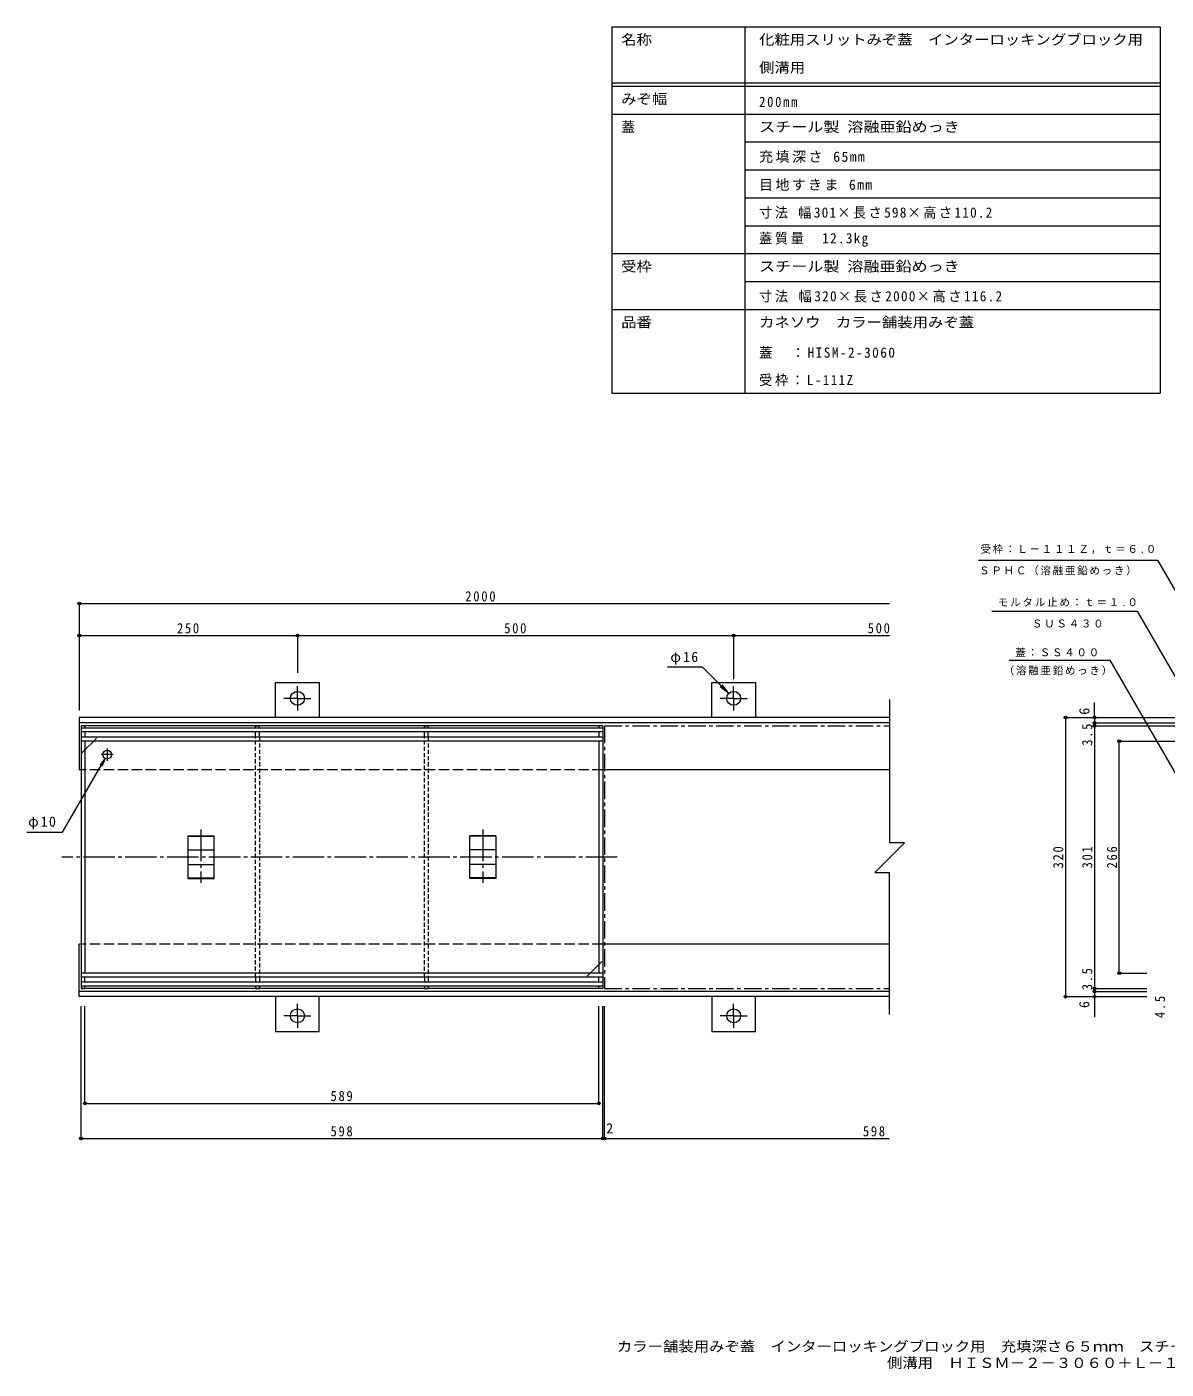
# Model space of a CAD drawing. Units: millimetres at full size, sheet at 1:4; some dimension numbers follow another scale. Extents: x -860 to 1119, y -778 to 761.
# Drawn here: x -860 to 446, y -778 to 761 of the extents above; entities that cross this region are included whole.
import ezdxf
from ezdxf.enums import TextEntityAlignment as Align

# ---------------------------------------------------------------- set-up
doc = ezdxf.new("R2010")
doc.units = ezdxf.units.MM
doc.header["$LTSCALE"] = 4
doc.header["$PDMODE"] = 32
doc.header["$PDSIZE"] = 3.2
for name, pattern in [('CHAIN1', [8, 5, -1, 1, -1]), ('CHAIN2', [12, 9, -1, 1, -1]), ('DASHED1', [1.8, 1.2, -0.6]), ('DASHED3', [4, 3, -1])]:
    doc.linetypes.add(name, pattern=pattern)
for name, color, linetype, lineweight in [('0-0_通り芯', 7, 'CHAIN2', 9), ('0-1_躯体', 2, 'DASHED3', 9), ('0-2_仕上', 7, 'Continuous', 9), ('0-3_建具', 4, 'Continuous', 9), ('0-4_その他', 7, 'Continuous', 9), ('0-5_寸法', 7, 'Continuous', 9), ('F-F_F-Fﾚｲﾔ', 2, 'Continuous', 9)]:
    doc.layers.add(name, color=color, linetype=linetype, lineweight=lineweight)
doc.layers.add('F-4_F-4ﾚｲﾔ', color=2, linetype='Continuous')
doc.layers.add('F-5_F-5ﾚｲﾔ', color=2, linetype='Continuous')
doc.styles.add('ＭＳ ゴシック', font='')
doc.styles.get('ＭＳ ゴシック').set_extended_font_data('MS Gothic')

msp = doc.modelspace()

# ---------------------------------------------------------------- linework, layer by layer
at = {"layer": '0-0_通り芯'}
for p, q in [((-660.03, -159.385), (-660.03, -220.414)), ((-337.03, -159.385), (-337.03, -220.414)), ((-182.875, -190.907), (-819.576, -190.907))]:
    msp.add_line(p, q, dxfattribs=at)
at = {"layer": '0-1_躯体'}
for p, q in [((-199.53, -90.907), (-799.53, -90.907)), ((-199.53, -290.907), (-799.53, -290.907))]:
    msp.add_line(p, q, dxfattribs=at)
at = {"layer": '0-1_躯体', "linetype": 'Continuous'}
for p, q in [((129.283, -90.907), (-199.53, -90.907)), ((129.283, -290.907), (-199.53, -290.907))]:
    msp.add_line(p, q, dxfattribs=at)
at = {"layer": '0-2_仕上'}
for p, q in [((-797.53, -40.407), (-797.53, -341.407)), ((-199.53, -42.907), (-797.53, -42.907)), ((-793.03, -40.407), (-793.03, -42.907)), ((-593.03, -42.907), (-593.03, -40.407)), ((-404.03, -40.407), (-399.53, -40.407)), ((-404.03, -42.907), (-404.03, -40.407)), ((-399.53, -42.907), (-399.53, -40.407)), ((-204.03, -40.407), (-204.03, -42.907)), ((-199.53, -40.407), (-199.53, -341.407)), ((-199.53, -47.407), (-797.53, -47.407)), ((-199.53, -53.407), (-797.53, -53.407)), ((-199.53, -57.907), (-797.53, -57.907)), ((-793.03, -47.407), (-793.03, -53.407)), ((-793.03, -57.907), (-793.03, -323.907)), ((-783.03, -57.907), (-793.03, -67.907)), ((-597.53, -53.407), (-597.53, -47.407)), ((-593.03, -53.407), (-593.03, -47.407)), ((-404.03, -53.407), (-404.03, -47.407)), ((-399.53, -53.407), (-399.53, -47.407)), ((-204.03, -47.407), (-204.03, -53.407)), ((-204.03, -57.907), (-204.03, -323.907)), ((-214.03, -323.907), (-204.03, -313.907)), ((-199.53, -323.907), (-797.53, -323.907)), ((-199.53, -328.407), (-797.53, -328.407)), ((-199.53, -334.407), (-797.53, -334.407)), ((-793.03, -334.407), (-793.03, -328.407)), ((-597.53, -328.407), (-597.53, -334.407)), ((-593.03, -328.407), (-593.03, -334.407)), ((-404.03, -328.407), (-404.03, -334.407)), ((-399.53, -328.407), (-399.53, -334.407)), ((-204.03, -334.407), (-204.03, -328.407)), ((-199.53, -338.907), (-797.53, -338.907)), ((-797.53, -341.407), (-793.03, -341.407)), ((-793.03, -341.407), (-793.03, -338.907)), ((-593.03, -338.907), (-593.03, -341.407)), ((-404.03, -338.907), (-404.03, -341.407)), ((-404.03, -341.407), (-399.53, -341.407)), ((-399.53, -338.907), (-399.53, -341.407)), ((-204.03, -341.407), (-204.03, -338.907)), ((-199.53, -341.407), (-204.03, -341.407))]:
    msp.add_line(p, q, dxfattribs=at)
at = {"layer": '0-2_仕上', "color": 2}
for p, q in [((-199.53, -40.407), (-797.53, -40.407)), ((-199.53, -341.407), (-797.53, -341.407))]:
    msp.add_line(p, q, dxfattribs=at)
at = {"layer": '0-2_仕上', "color": 3, "linetype": 'CHAIN1'}
msp.add_line((-197.53, -40.407), (128.783, -40.407), dxfattribs=at)
at = {"layer": '0-2_仕上', "linetype": 'DASHED1'}
for p, q in [((-783.03, -57.907), (-778.53, -53.407)), ((-793.03, -67.907), (-797.53, -72.406)), ((-204.03, -313.907), (-199.53, -309.407)), ((-214.03, -323.907), (-218.53, -328.407))]:
    msp.add_line(p, q, dxfattribs=at)
at = {"layer": '0-2_仕上', "color": 2, "linetype": 'DASHED1'}
for p, q in [((-597.53, -328.407), (-597.53, -53.407)), ((-593.03, -53.407), (-593.03, -328.407)), ((-404.03, -328.407), (-404.03, -53.407)), ((-399.53, -53.407), (-399.53, -328.407))]:
    msp.add_line(p, q, dxfattribs=at)
at = {"layer": '0-2_仕上', "linetype": 'CHAIN2'}
for p, q in [((-760.53, -73.407), (-774.53, -73.407)), ((-767.53, -66.407), (-767.53, -80.407))]:
    msp.add_line(p, q, dxfattribs=at)
at = {"layer": '0-2_仕上', "color": 3}
for p, q in [((-675.03, -166.452), (-675.03, -215.361)), ((-675.03, -166.452), (-645.03, -166.452)), ((-675.03, -166.952), (-645.03, -166.952)), ((-645.03, -215.361), (-645.03, -166.452)), ((-352.03, -215.361), (-352.03, -166.452)), ((-322.03, -166.452), (-352.03, -166.452)), ((-322.03, -166.952), (-352.03, -166.952)), ((-322.03, -166.452), (-322.03, -215.361)), ((-675.03, -182.541), (-645.03, -182.541)), ((-322.03, -182.541), (-352.03, -182.541)), ((-675.03, -199.273), (-645.03, -199.273)), ((-322.03, -199.273), (-352.03, -199.273)), ((-675.03, -214.861), (-645.03, -214.861)), ((-675.03, -215.361), (-645.03, -215.361)), ((-322.03, -214.861), (-352.03, -214.861)), ((-322.03, -215.361), (-352.03, -215.361))]:
    msp.add_line(p, q, dxfattribs=at)
at = {"layer": '0-2_仕上'}
for points in [[(-597.53, -42.907), (-597.53, -40.407), (-593.03, -40.407)], [(-597.53, -338.907), (-597.53, -341.407), (-593.03, -341.407)]]:
    msp.add_lwpolyline(points, dxfattribs=at)
at = {"layer": '0-2_仕上', "color": 3, "linetype": 'CHAIN1'}
msp.add_lwpolyline([(-197.53, -40.407), (-197.53, -341.407), (128.783, -341.407)], dxfattribs=at)
at = {"layer": '0-2_仕上'}
msp.add_circle((-767.53, -73.407), 5, dxfattribs=at)
at = {"layer": '0-3_建具'}
for p, q in [((-574.53, 9.093), (-524.53, 9.093)), ((-574.53, -30.907), (-574.53, 9.093)), ((-524.53, 9.093), (-524.53, -30.907)), ((-74.53, 9.093), (-24.53, 9.093)), ((-74.53, -30.907), (-74.53, 9.093)), ((-24.53, 9.093), (-24.53, -30.907)), ((129.283, -10.307), (129.283, -174.461)), ((-799.53, -30.907), (-799.53, -90.907)), ((129.283, -30.907), (-799.53, -30.907)), ((129.283, -36.907), (-799.53, -36.907)), ((146.406, -174.461), (129.283, -174.461)), ((112.16, -208.707), (129.283, -208.707)), ((129.283, -371.507), (129.283, -208.707)), ((-799.53, -350.907), (-799.53, -290.907)), ((129.283, -344.907), (-799.53, -344.907)), ((129.283, -350.907), (-799.53, -350.907)), ((-574.53, -350.907), (-574.53, -390.907)), ((-524.53, -390.907), (-524.53, -350.907)), ((-74.53, -350.907), (-74.53, -390.907)), ((-24.53, -390.907), (-24.53, -350.907)), ((-574.53, -390.907), (-524.53, -390.907)), ((-74.53, -390.907), (-24.53, -390.907))]:
    msp.add_line(p, q, dxfattribs=at)
at = {"layer": '0-3_建具', "linetype": 'CHAIN1'}
for p, q in [((-549.53, -8.907), (-549.53, 4.913)), ((-49.53, -8.907), (-49.53, 4.913)), ((-549.53, -8.907), (-565.002, -8.907)), ((-549.53, -8.907), (-534.058, -8.907)), ((-549.53, -8.907), (-549.53, -22.727)), ((-49.53, -8.907), (-65.002, -8.907)), ((-49.53, -8.907), (-34.058, -8.907)), ((-49.53, -8.907), (-49.53, -22.727)), ((-549.53, -372.907), (-549.53, -359.087)), ((-49.53, -372.907), (-49.53, -359.087)), ((-549.53, -372.907), (-565.002, -372.907)), ((-549.53, -372.907), (-549.53, -386.727)), ((-549.53, -372.907), (-534.058, -372.907)), ((-49.53, -372.907), (-65.002, -372.907)), ((-49.53, -372.907), (-49.53, -386.727)), ((-49.53, -372.907), (-34.058, -372.907))]:
    msp.add_line(p, q, dxfattribs=at)
at = {"layer": '0-3_建具'}
msp.add_lwpolyline([(146.406, -174.461), (129.283, -191.584), (112.16, -208.707)], dxfattribs=at)
for centre in [(-549.53, -8.907), (-49.53, -8.907), (-549.53, -372.907), (-49.53, -372.907)]:
    msp.add_circle(centre, 8, dxfattribs=at)
at = {"layer": '0-4_その他'}
for p, q in [((-799.53, 100.878), (-799.53, -22.907)), ((-799.53, 99.678), (129.283, 99.678)), ((-799.53, 63.112), (-549.53, 63.112)), ((-549.53, 64.312), (-549.53, 20.298)), ((-549.53, 63.112), (-49.53, 63.112)), ((-49.53, 64.312), (-49.53, 12.913)), ((-49.53, 63.112), (129.283, 63.112)), ((-125.224, 27.09), (-85.527, 27.09)), ((-55.187, -3.25), (-85.527, 27.09)), ((-55.187, -3.25), (-65.104, 4.359)), ((-55.187, -3.25), (-62.797, 6.667)), ((364.104, -30.907), (364.104, -13.807)), ((329.605, -30.907), (489.485, -30.907)), ((330.805, -30.907), (330.805, -350.907)), ((362.904, -36.907), (489.485, -36.907)), ((362.904, -40.407), (489.485, -40.407)), ((364.104, -30.907), (364.104, -36.907)), ((364.104, -36.907), (364.104, -40.407)), ((364.104, -40.407), (364.104, -341.407)), ((391.308, -57.907), (489.483, -57.907)), ((392.508, -323.907), (392.508, -57.907)), ((-818.809, -162.224), (-770.03, -77.737)), ((-770.03, -77.737), (-776.118, -85.67)), ((-770.03, -77.737), (-773.857, -86.976)), ((-859.626, -162.224), (-818.809, -162.224)), ((391.308, -323.907), (424.012, -323.907)), ((329.605, -350.907), (424.012, -350.907)), ((362.904, -341.407), (424.012, -341.407)), ((362.904, -344.907), (424.012, -344.907)), ((364.104, -341.407), (364.104, -344.907)), ((364.104, -344.907), (364.104, -350.907)), ((364.104, -350.907), (364.104, -374.199)), ((-797.53, -514.801), (-797.53, -361.65)), ((-793.03, -474.407), (-793.03, -361.65)), ((-204.03, -474.407), (-204.03, -361.65)), ((-199.53, -514.801), (-199.53, -361.65)), ((-197.53, -514.801), (-197.53, -361.65)), ((-793.03, -473.207), (-204.03, -473.207)), ((-797.53, -513.601), (-199.53, -513.601)), ((-199.53, -513.601), (-197.53, -513.601)), ((-197.53, -513.601), (128.783, -513.601))]:
    msp.add_line(p, q, dxfattribs=at)
for p in [(-799.53, 99.678), (-799.53, 63.112), (-549.53, 63.112), (-49.53, 63.112), (330.805, -30.907), (364.104, -30.907), (364.104, -36.907), (364.104, -40.407), (392.508, -57.907), (392.508, -323.907), (330.805, -350.907), (364.104, -341.407), (364.104, -344.907), (364.104, -350.907), (-793.03, -473.207), (-204.03, -473.207), (-797.53, -513.601), (-199.53, -513.601), (-197.53, -513.601)]:
    msp.add_point(p, dxfattribs=at)
at = {"layer": '0-5_寸法'}
for p, q in [((231.073, 149.652), (436.318, 149.652)), ((436.318, 149.652), (540.564, -30.907)), ((246.425, 90.968), (413.073, 90.968)), ((413.073, 90.968), (562.483, -167.818)), ((266.388, 34.848), (381.577, 34.848)), ((381.577, 34.848), (497.483, -165.907))]:
    msp.add_line(p, q, dxfattribs=at)
at = {"layer": 'F-F_F-Fﾚｲﾔ', "color": 7}
for p, q in [((-189.09, 760.916), (439.168, 760.916)), ((-189.09, 760.916), (-189.09, 340.916)), ((-36.895, 760.916), (-36.895, 340.916)), ((439.168, 760.916), (439.168, 340.916)), ((-189.09, 696.916), (439.168, 696.916)), ((-189.09, 692.916), (439.168, 692.916)), ((-189.09, 660.916), (439.168, 660.916)), ((-36.895, 628.916), (439.168, 628.916)), ((-36.895, 596.916), (439.168, 596.916)), ((-36.895, 564.916), (439.168, 564.916)), ((-36.895, 532.916), (439.168, 532.916)), ((-189.09, 500.916), (439.168, 500.916)), ((-36.895, 468.916), (439.168, 468.916)), ((-189.09, 436.916), (439.168, 436.916)), ((-189.09, 340.916), (439.168, 340.916))]:
    msp.add_line(p, q, dxfattribs=at)

# ---------------------------------------------------------------- texts
at = {"layer": '0-4_その他', "color": 2, "style": 'ＭＳ ゴシック'}
for p in [(361.704, -27.69), (361.704, -363.961)]:
    msp.add_text('6', height=11.73, rotation=90, dxfattribs=at).set_placement(p, align=Align.BOTTOM_LEFT)
msp.add_text('2', height=11.73, dxfattribs=at).set_placement((-195.562, -511.201), align=Align.BOTTOM_LEFT)
at = {"layer": '0-4_その他', "color": 2, "char_height": 11.73, "attachment_point": 7, "style": 'ＭＳ ゴシック'}
for s, insert in [('\\T1.28;\\W0.9;2000', (-357.124, 102.078)), ('\\T1.27;\\W0.9;250', (-687.53, 65.512)), ('\\T1.27;\\W0.9;500', (-312.53, 65.512)), ('\\T1.27;\\W0.9;500', (104.146, 65.512)), ('\\T1.19;φ16', (-122.076, 29.63)), ('\\T1.19;φ10', (-858.179, -159.216)), ('\\T1.27;\\W0.9;589', (-511.53, -470.807)), ('\\T1.27;\\W0.9;598', (-511.53, -511.201)), ('\\T1.27;\\W0.9;598', (98.593, -511.201))]:
    msp.add_mtext(s, dxfattribs=dict(at, insert=insert))
at = {"layer": '0-4_その他', "color": 2, "char_height": 11.73, "attachment_point": 7, "rotation": 90, "style": 'ＭＳ ゴシック'}
for s, insert in [('\\T1.27;\\W0.9;3.5', (361.704, -63.286)), ('\\T1.27;\\W0.9;320', (328.405, -203.907)), ('\\T1.27;\\W0.9;301', (361.704, -203.907)), ('\\T1.27;\\W0.9;266', (390.108, -203.907)), ('\\T1.27;\\W0.9;3.5', (361.704, -343.544)), ('\\T1.27;\\W0.9;4.5', (444.993, -375.344))]:
    msp.add_mtext(s, dxfattribs=dict(at, insert=insert))
at = {"layer": '0-5_寸法', "char_height": 8.798, "attachment_point": 7, "style": 'ＭＳ ゴシック'}
for s, insert in [('\\T1.17;受枠：Ｌ－１１１Ｚ，ｔ＝６.０', (233.369, 156.545)), ('\\T1.17;ＳＰＨＣ（溶融亜鉛めっき）', (231.929, 132.064)), ('\\T1.18;モルタル止め：ｔ＝１.０', (253.123, 96.249)), ('\\T1.17;ＳＵＳ４３０', (292.329, 72.229)), ('\\T1.17;蓋：ＳＳ４００', (273.198, 38.802)), ('\\T1.17;（溶融亜鉛めっき）', (260.031, 17.388))]:
    msp.add_mtext(s, dxfattribs=dict(at, insert=insert))
at = {"layer": 'F-4_F-4ﾚｲﾔ', "style": 'ＭＳ ゴシック', "width": 1.1}
for s, p in [('カラー舗装用みぞ蓋\u3000インターロッキングブロック用\u3000充填深さ６５ｍｍ\u3000スチール製', (-183.297, -761.267)), ('側溝用\u3000ＨＩＳＭ－２－３０６０＋Ｌ－１１１Ｚ', (126.151, -780.096))]:
    msp.add_text(s, height=11.73, dxfattribs=at).set_placement(p, align=Align.BOTTOM_LEFT)
at = {"layer": 'F-5_F-5ﾚｲﾔ', "style": 'ＭＳ ゴシック'}
for s, width, p in [('化粧用スリットみぞ蓋\u3000インターロッキングブロック用', 1.1, (-20.361, 736.916)), ('側溝用', 1.1, (-20.361, 704.916)), ('スチール製 溶融亜鉛めっき', 1.15, (-20.361, 636.916))]:
    msp.add_text(s, height=11.73, dxfattribs=dict(at, width=width)).set_placement(p, align=Align.BOTTOM_LEFT)
at = {"layer": 'F-5_F-5ﾚｲﾔ', "char_height": 11.73, "attachment_point": 7, "style": 'ＭＳ ゴシック'}
for s, insert in [('\\T1.28;\\W0.9;200mm', (-20.361, 668.916)), ('\\T1.18;充填深さ\\~65mm', (-20.361, 604.916)), ('\\T1.17;目地すきま\\~6mm', (-20.361, 572.916))]:
    msp.add_mtext(s, dxfattribs=dict(at, insert=insert))
at = {"layer": 'F-F_F-Fﾚｲﾔ', "style": 'ＭＳ ゴシック'}
for s, width, p in [('名称', 1.1, (-178.443, 736.916)), ('みぞ幅', 1.1, (-178.443, 668.916)), ('受枠', 1.1, (-178.443, 476.916)), ('スチール製 溶融亜鉛めっき', 1.15, (-20.361, 476.916)), ('品番', 1.1, (-178.443, 412.916)), ('カネソウ\u3000カラー舗装用みぞ蓋', 1.1, (-20.361, 412.916))]:
    msp.add_text(s, height=11.73, dxfattribs=dict(at, width=width)).set_placement(p, align=Align.BOTTOM_LEFT)
msp.add_text('蓋', height=11.73, dxfattribs=at).set_placement((-178.443, 636.916), align=Align.BOTTOM_LEFT)
at = {"layer": 'F-F_F-Fﾚｲﾔ', "char_height": 11.73, "attachment_point": 7, "style": 'ＭＳ ゴシック'}
for s, insert in [('\\T1.18;\\W0.95;寸法\\~幅301×長さ598×高さ110.2', (-20.361, 540.916)), ('\\T1.19;\\W0.95;蓋質量\u300012.3kg', (-20.361, 508.916)), ('\\T1.19;\\W0.95;寸法\\~幅320×長さ2000×高さ116.2', (-20.361, 444.916)), ('\\T1.22;\\W0.95;蓋\u3000：HISM-2-3060', (-20.361, 380.916)), ('\\T1.2;\\W0.95;受枠：L-111Z', (-20.361, 348.916))]:
    msp.add_mtext(s, dxfattribs=dict(at, insert=insert))

doc.saveas('drawing.dxf')
